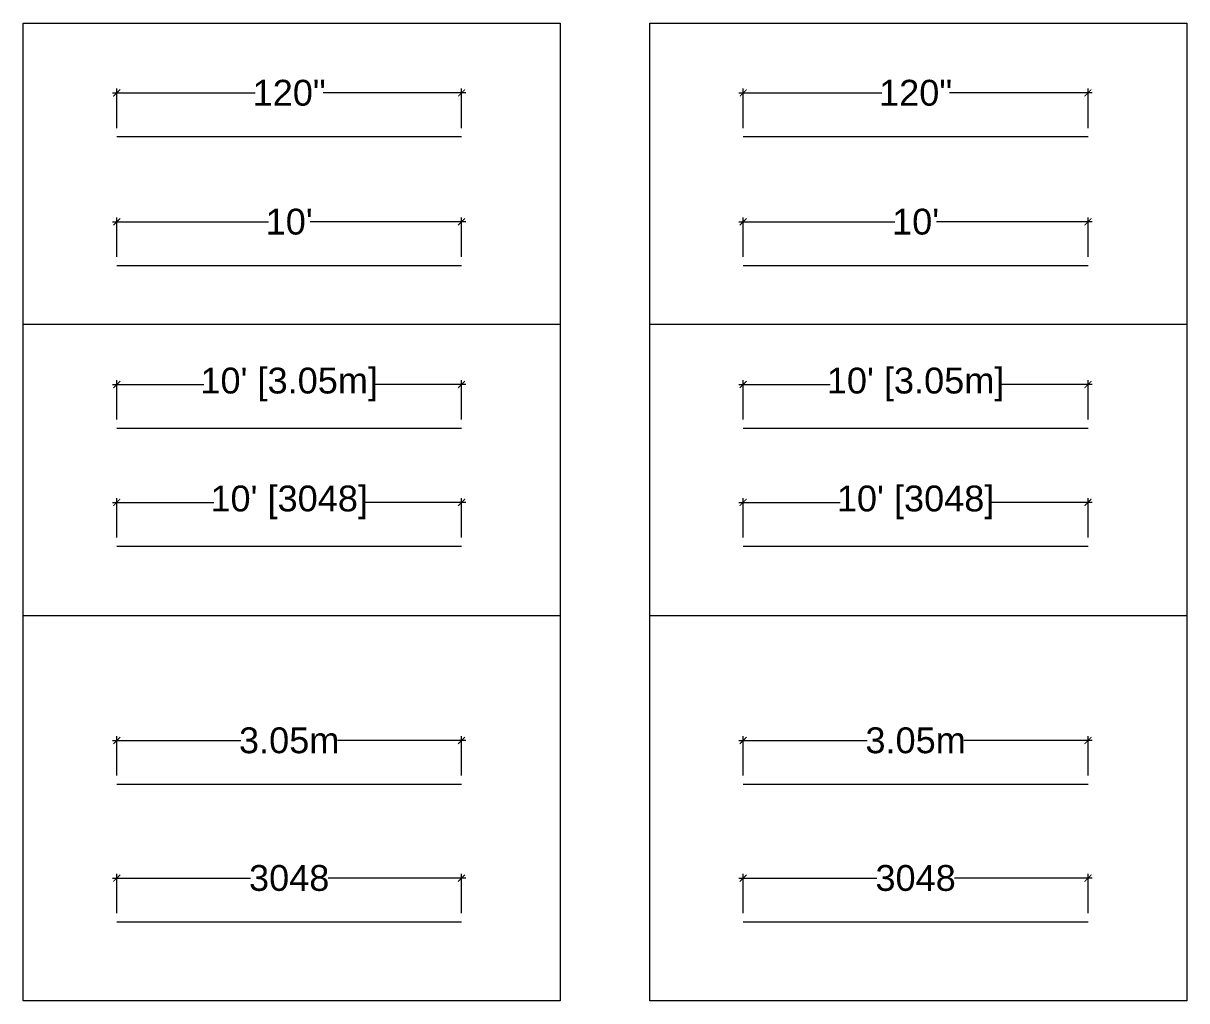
# Model space of a CAD drawing. Header units: inches. Extents: x 1987 to 3775, y 142 to 1299.
# Drawn here: x 2524.2 to 2929.2, y 742.7 to 1083.1 of the extents above; entities that cross this region are included whole.
import ezdxf

# ---------------------------------------------------------------- set-up
doc = ezdxf.new("R2010")
doc.units = ezdxf.units.IN
doc.header["$MEASUREMENT"] = 0
doc.layers.get('Defpoints').update_dxf_attribs({"color": 220})
for name, color, linetype, lineweight in [('Dim', 160, 'Continuous', 9), ('DIMENSION', 20, 'Continuous', 9), ('TEXT', 7, 'Continuous', 13)]:
    doc.layers.add(name, color=color, linetype=linetype, lineweight=lineweight)
doc.styles.get("Standard").update_dxf_attribs({"font": 'Arial.ttf'})
doc.dimstyles.new('Feet', dxfattribs={"dimtxt": 9, "dimasz": 2.4, "dimexe": 1.5, "dimexo": 3, "dimgap": 0, "dimtad": 0, "dimtoh": 1, "dimlunit": 4, "dimtxsty": 'Standard', "dimblk": 'ARCHTICK', "dimcen": 6, "dimdle": 1.5, "dimclrd": 256, "dimclre": 256, "dimclrt": 256, "dimadec": 0, "dimazin": 0, "dimtfac": 0.75, "dimtmove": 1, "dimatfit": 0, "dimfxl": 1, "dimlwd": -1, "dimlwe": -1, "dimarcsym": 0})
doc.dimstyles.new('feet & meter', dxfattribs={"dimtxt": 9, "dimasz": 2.4, "dimexe": 1.5, "dimexo": 3, "dimgap": 0, "dimtad": 0, "dimtoh": 1, "dimlunit": 4, "dimtxsty": 'Standard', "dimblk": 'ARCHTICK', "dimcen": 6, "dimdle": 1.5, "dimclrd": 256, "dimclre": 256, "dimclrt": 256, "dimadec": 0, "dimazin": 0, "dimtfac": 0.75, "dimtmove": 1, "dimatfit": 0, "dimfxl": 1, "dimlwd": -1, "dimlwe": -1, "dimarcsym": 0})
doc.dimstyles.new('feet & mm', dxfattribs={"dimtxt": 9, "dimasz": 2.4, "dimexe": 1.5, "dimexo": 3, "dimgap": 0, "dimtad": 0, "dimtoh": 1, "dimlunit": 4, "dimtxsty": 'Standard', "dimblk": 'ARCHTICK', "dimcen": 6, "dimdle": 1.5, "dimclrd": 256, "dimclre": 256, "dimclrt": 256, "dimadec": 0, "dimazin": 0, "dimtfac": 0.75, "dimtmove": 1, "dimatfit": 0, "dimfxl": 1, "dimlwd": -1, "dimlwe": -1, "dimarcsym": 0})
doc.dimstyles.new('Inch', dxfattribs={"dimtxt": 9, "dimasz": 2.4, "dimexe": 1.5, "dimexo": 3, "dimgap": 0, "dimtad": 0, "dimtoh": 1, "dimlunit": 5, "dimtxsty": 'Standard', "dimblk": 'ARCHTICK', "dimcen": 6, "dimdle": 1.5, "dimclrd": 256, "dimclre": 256, "dimclrt": 256, "dimadec": 0, "dimazin": 0, "dimtfac": 0.75, "dimtmove": 1, "dimatfit": 0, "dimfxl": 1, "dimlwd": -1, "dimlwe": -1, "dimarcsym": 0})
doc.dimstyles.new('meter', dxfattribs={"dimtxt": 9, "dimasz": 2.4, "dimexe": 1.5, "dimexo": 3, "dimgap": 0, "dimtad": 0, "dimtoh": 1, "dimlfac": 0.0254, "dimdsep": 46, "dimtxsty": 'Standard', "dimblk": 'ARCHTICK', "dimcen": 6, "dimdle": 1.5, "dimclrd": 256, "dimclre": 256, "dimclrt": 256, "dimadec": 0, "dimazin": 0, "dimtfac": 0.75, "dimtmove": 1, "dimatfit": 0, "dimfxl": 1, "dimlwd": -1, "dimlwe": -1, "dimarcsym": 0})
doc.dimstyles.new('mm', dxfattribs={"dimtxt": 9, "dimasz": 2.4, "dimexe": 1.5, "dimexo": 3, "dimgap": 0, "dimtad": 0, "dimtoh": 1, "dimdec": 0, "dimlfac": 25.4, "dimdsep": 46, "dimtxsty": 'Standard', "dimblk": 'ARCHTICK', "dimcen": 6, "dimdle": 1.5, "dimclrd": 256, "dimclre": 256, "dimclrt": 256, "dimadec": 0, "dimazin": 0, "dimtfac": 0.75, "dimtdec": 0, "dimtmove": 1, "dimatfit": 0, "dimfxl": 1, "dimlwd": -1, "dimlwe": -1, "dimarcsym": 0})

# ---------------------------------------------------------------- blocks, each defined once
blk = doc.blocks.new('_ArchTick')
at = {"color": 0, "linetype": 'ByBlock', "const_width": 0.15}
blk.add_lwpolyline([(-0.5, -0.5), (0.5, 0.5)], dxfattribs=at)
blk = doc.blocks.new('*D134')
at = {"layer": 'Defpoints', "color": 0, "ltscale": 5, "transparency": 16777216}
for p in [(2774.79, 1013.97), (2774.79, 998.75), (2894.79, 998.75)]:
    blk.add_point(p, dxfattribs=at)
at = {"layer": 'Dim', "ltscale": 5, "transparency": 16777216}
for p, q in [((2773.29, 1013.97), (2827.55, 1013.97)), ((2774.79, 1001.75), (2774.79, 1015.47)), ((2896.29, 1013.97), (2842.03, 1013.97)), ((2894.79, 1001.75), (2894.79, 1015.47))]:
    blk.add_line(p, q, dxfattribs=at)
at = {"layer": 'Dim', "ltscale": 5, "transparency": 16777216, "xscale": 2.399999999999999, "yscale": 2.399999999999999, "zscale": 2.399999999999999, "rotation": 180}
blk.add_blockref('_ArchTick', (2774.79, 1013.97), dxfattribs=at)
at = {"layer": 'Dim', "ltscale": 5, "transparency": 16777216, "xscale": 2.399999999999999, "yscale": 2.399999999999999, "zscale": 2.399999999999999}
blk.add_blockref('_ArchTick', (2894.79, 1013.97), dxfattribs=at)
at = {"layer": 'Dim', "ltscale": 5, "transparency": 16777216, "insert": (2834.79, 1013.97), "char_height": 9, "attachment_point": 5}
blk.add_mtext("10'", dxfattribs=at)
blk = doc.blocks.new('*D135')
at = {"layer": 'Defpoints', "color": 0, "ltscale": 5, "transparency": 16777216}
for p in [(2774.79, 916.26), (2774.79, 901.05), (2894.79, 901.05)]:
    blk.add_point(p, dxfattribs=at)
at = {"layer": 'Dim', "ltscale": 5, "transparency": 16777216}
for p, q in [((2773.29, 916.26), (2808.51, 916.26)), ((2774.79, 904.05), (2774.79, 917.76)), ((2896.29, 916.26), (2861.07, 916.26)), ((2894.79, 904.05), (2894.79, 917.76))]:
    blk.add_line(p, q, dxfattribs=at)
at = {"layer": 'Dim', "ltscale": 5, "transparency": 16777216, "xscale": 2.399999999999999, "yscale": 2.399999999999999, "zscale": 2.399999999999999, "rotation": 180}
blk.add_blockref('_ArchTick', (2774.79, 916.26), dxfattribs=at)
at = {"layer": 'Dim', "ltscale": 5, "transparency": 16777216, "xscale": 2.399999999999999, "yscale": 2.399999999999999, "zscale": 2.399999999999999}
blk.add_blockref('_ArchTick', (2894.79, 916.26), dxfattribs=at)
at = {"layer": 'Dim', "ltscale": 5, "transparency": 16777216, "insert": (2834.79, 916.26), "char_height": 9, "attachment_point": 5}
blk.add_mtext("10' [3048]", dxfattribs=at)
blk = doc.blocks.new('*D136')
at = {"layer": 'Defpoints', "color": 0, "ltscale": 5, "transparency": 16777216}
for p in [(2774.79, 833.33), (2774.79, 818.12), (2894.79, 818.12)]:
    blk.add_point(p, dxfattribs=at)
at = {"layer": 'Dim', "ltscale": 5, "transparency": 16777216}
for p, q in [((2774.79, 821.12), (2774.79, 834.83)), ((2894.79, 821.12), (2894.79, 834.83)), ((2773.29, 833.33), (2817.97, 833.33)), ((2896.29, 833.33), (2851.61, 833.33))]:
    blk.add_line(p, q, dxfattribs=at)
at = {"layer": 'Dim', "ltscale": 5, "transparency": 16777216, "xscale": 2.399999999999999, "yscale": 2.399999999999999, "zscale": 2.399999999999999, "rotation": 180}
blk.add_blockref('_ArchTick', (2774.79, 833.33), dxfattribs=at)
at = {"layer": 'Dim', "ltscale": 5, "transparency": 16777216, "xscale": 2.399999999999999, "yscale": 2.399999999999999, "zscale": 2.399999999999999}
blk.add_blockref('_ArchTick', (2894.79, 833.33), dxfattribs=at)
at = {"layer": 'Dim', "ltscale": 5, "transparency": 16777216, "insert": (2834.79, 833.33), "char_height": 9, "attachment_point": 5}
blk.add_mtext('3.05m', dxfattribs=at)
blk = doc.blocks.new('*D137')
at = {"layer": 'Defpoints', "color": 0, "ltscale": 5, "transparency": 16777216}
for p in [(2774.79, 785.39), (2774.79, 770.17), (2894.79, 770.17)]:
    blk.add_point(p, dxfattribs=at)
at = {"layer": 'Dim', "ltscale": 5, "transparency": 16777216}
for p, q in [((2774.79, 773.17), (2774.79, 786.89)), ((2894.79, 773.17), (2894.79, 786.89)), ((2773.29, 785.39), (2821.28, 785.39)), ((2896.29, 785.39), (2848.3, 785.39))]:
    blk.add_line(p, q, dxfattribs=at)
at = {"layer": 'Dim', "ltscale": 5, "transparency": 16777216, "xscale": 2.399999999999999, "yscale": 2.399999999999999, "zscale": 2.399999999999999, "rotation": 180}
blk.add_blockref('_ArchTick', (2774.79, 785.39), dxfattribs=at)
at = {"layer": 'Dim', "ltscale": 5, "transparency": 16777216, "xscale": 2.399999999999999, "yscale": 2.399999999999999, "zscale": 2.399999999999999}
blk.add_blockref('_ArchTick', (2894.79, 785.39), dxfattribs=at)
at = {"layer": 'Dim', "ltscale": 5, "transparency": 16777216, "insert": (2834.79, 785.39), "char_height": 9, "attachment_point": 5}
blk.add_mtext('3048', dxfattribs=at)
blk = doc.blocks.new('*D138')
at = {"layer": 'Defpoints', "color": 0, "ltscale": 5, "transparency": 16777216}
for p in [(2774.79, 957.32), (2774.79, 942.11), (2894.79, 942.11)]:
    blk.add_point(p, dxfattribs=at)
at = {"layer": 'Dim', "ltscale": 5, "transparency": 16777216}
for p, q in [((2773.29, 957.32), (2805.08, 957.32)), ((2774.79, 945.11), (2774.79, 958.82)), ((2896.29, 957.32), (2864.5, 957.32)), ((2894.79, 945.11), (2894.79, 958.82))]:
    blk.add_line(p, q, dxfattribs=at)
at = {"layer": 'Dim', "ltscale": 5, "transparency": 16777216, "xscale": 2.399999999999999, "yscale": 2.399999999999999, "zscale": 2.399999999999999, "rotation": 180}
blk.add_blockref('_ArchTick', (2774.79, 957.32), dxfattribs=at)
at = {"layer": 'Dim', "ltscale": 5, "transparency": 16777216, "xscale": 2.399999999999999, "yscale": 2.399999999999999, "zscale": 2.399999999999999}
blk.add_blockref('_ArchTick', (2894.79, 957.32), dxfattribs=at)
at = {"layer": 'Dim', "ltscale": 5, "transparency": 16777216, "insert": (2834.79, 957.32), "char_height": 9, "attachment_point": 5}
blk.add_mtext("10' [3.05m]", dxfattribs=at)
blk = doc.blocks.new('*D139')
at = {"layer": 'Defpoints', "color": 0, "ltscale": 5, "transparency": 16777216}
for p in [(2556.76, 1013.97), (2556.76, 998.75), (2676.76, 998.75)]:
    blk.add_point(p, dxfattribs=at)
at = {"layer": 'DIMENSION', "ltscale": 5, "transparency": 16777216}
for p, q in [((2555.26, 1013.97), (2609.52, 1013.97)), ((2556.76, 1001.75), (2556.76, 1015.47)), ((2678.26, 1013.97), (2624.01, 1013.97)), ((2676.76, 1001.75), (2676.76, 1015.47))]:
    blk.add_line(p, q, dxfattribs=at)
at = {"layer": 'DIMENSION', "ltscale": 5, "transparency": 16777216, "xscale": 2.399999999999999, "yscale": 2.399999999999999, "zscale": 2.399999999999999, "rotation": 180}
blk.add_blockref('_ArchTick', (2556.76, 1013.97), dxfattribs=at)
at = {"layer": 'DIMENSION', "ltscale": 5, "transparency": 16777216, "xscale": 2.399999999999999, "yscale": 2.399999999999999, "zscale": 2.399999999999999}
blk.add_blockref('_ArchTick', (2676.76, 1013.97), dxfattribs=at)
at = {"layer": 'DIMENSION', "ltscale": 5, "transparency": 16777216, "insert": (2616.76, 1013.97), "char_height": 9, "attachment_point": 5}
blk.add_mtext("10'", dxfattribs=at)
blk = doc.blocks.new('*D140')
at = {"layer": 'Defpoints', "color": 0, "ltscale": 5, "transparency": 16777216}
for p in [(2556.76, 916.26), (2556.76, 901.05), (2676.76, 901.05)]:
    blk.add_point(p, dxfattribs=at)
at = {"layer": 'DIMENSION', "ltscale": 5, "transparency": 16777216}
for p, q in [((2555.26, 916.26), (2590.49, 916.26)), ((2556.76, 904.05), (2556.76, 917.76)), ((2678.26, 916.26), (2643.04, 916.26)), ((2676.76, 904.05), (2676.76, 917.76))]:
    blk.add_line(p, q, dxfattribs=at)
at = {"layer": 'DIMENSION', "ltscale": 5, "transparency": 16777216, "xscale": 2.399999999999999, "yscale": 2.399999999999999, "zscale": 2.399999999999999, "rotation": 180}
blk.add_blockref('_ArchTick', (2556.76, 916.26), dxfattribs=at)
at = {"layer": 'DIMENSION', "ltscale": 5, "transparency": 16777216, "xscale": 2.399999999999999, "yscale": 2.399999999999999, "zscale": 2.399999999999999}
blk.add_blockref('_ArchTick', (2676.76, 916.26), dxfattribs=at)
at = {"layer": 'DIMENSION', "ltscale": 5, "transparency": 16777216, "insert": (2616.76, 916.26), "char_height": 9, "attachment_point": 5}
blk.add_mtext("10' [3048]", dxfattribs=at)
blk = doc.blocks.new('*D141')
at = {"layer": 'Defpoints', "color": 0, "ltscale": 5, "transparency": 16777216}
for p in [(2556.76, 833.33), (2556.76, 818.12), (2676.76, 818.12)]:
    blk.add_point(p, dxfattribs=at)
at = {"layer": 'DIMENSION', "ltscale": 5, "transparency": 16777216}
for p, q in [((2556.76, 821.12), (2556.76, 834.83)), ((2676.76, 821.12), (2676.76, 834.83)), ((2555.26, 833.33), (2599.94, 833.33)), ((2678.26, 833.33), (2633.58, 833.33))]:
    blk.add_line(p, q, dxfattribs=at)
at = {"layer": 'DIMENSION', "ltscale": 5, "transparency": 16777216, "xscale": 2.399999999999999, "yscale": 2.399999999999999, "zscale": 2.399999999999999, "rotation": 180}
blk.add_blockref('_ArchTick', (2556.76, 833.33), dxfattribs=at)
at = {"layer": 'DIMENSION', "ltscale": 5, "transparency": 16777216, "xscale": 2.399999999999999, "yscale": 2.399999999999999, "zscale": 2.399999999999999}
blk.add_blockref('_ArchTick', (2676.76, 833.33), dxfattribs=at)
at = {"layer": 'DIMENSION', "ltscale": 5, "transparency": 16777216, "insert": (2616.76, 833.33), "char_height": 9, "attachment_point": 5}
blk.add_mtext('3.05m', dxfattribs=at)
blk = doc.blocks.new('*D142')
at = {"layer": 'Defpoints', "color": 0, "ltscale": 5, "transparency": 16777216}
for p in [(2556.76, 785.39), (2556.76, 770.17), (2676.76, 770.17)]:
    blk.add_point(p, dxfattribs=at)
at = {"layer": 'DIMENSION', "ltscale": 5, "transparency": 16777216}
for p, q in [((2556.76, 773.17), (2556.76, 786.89)), ((2676.76, 773.17), (2676.76, 786.89)), ((2555.26, 785.39), (2603.25, 785.39)), ((2678.26, 785.39), (2630.27, 785.39))]:
    blk.add_line(p, q, dxfattribs=at)
at = {"layer": 'DIMENSION', "ltscale": 5, "transparency": 16777216, "xscale": 2.399999999999999, "yscale": 2.399999999999999, "zscale": 2.399999999999999, "rotation": 180}
blk.add_blockref('_ArchTick', (2556.76, 785.39), dxfattribs=at)
at = {"layer": 'DIMENSION', "ltscale": 5, "transparency": 16777216, "xscale": 2.399999999999999, "yscale": 2.399999999999999, "zscale": 2.399999999999999}
blk.add_blockref('_ArchTick', (2676.76, 785.39), dxfattribs=at)
at = {"layer": 'DIMENSION', "ltscale": 5, "transparency": 16777216, "insert": (2616.76, 785.39), "char_height": 9, "attachment_point": 5}
blk.add_mtext('3048', dxfattribs=at)
blk = doc.blocks.new('*D143')
at = {"layer": 'Defpoints', "color": 0, "ltscale": 5, "transparency": 16777216}
for p in [(2556.76, 957.32), (2556.76, 942.11), (2676.76, 942.11)]:
    blk.add_point(p, dxfattribs=at)
at = {"layer": 'DIMENSION', "ltscale": 5, "transparency": 16777216}
for p, q in [((2555.26, 957.32), (2587.05, 957.32)), ((2556.76, 945.11), (2556.76, 958.82)), ((2678.26, 957.32), (2646.47, 957.32)), ((2676.76, 945.11), (2676.76, 958.82))]:
    blk.add_line(p, q, dxfattribs=at)
at = {"layer": 'DIMENSION', "ltscale": 5, "transparency": 16777216, "xscale": 2.399999999999999, "yscale": 2.399999999999999, "zscale": 2.399999999999999, "rotation": 180}
blk.add_blockref('_ArchTick', (2556.76, 957.32), dxfattribs=at)
at = {"layer": 'DIMENSION', "ltscale": 5, "transparency": 16777216, "xscale": 2.399999999999999, "yscale": 2.399999999999999, "zscale": 2.399999999999999}
blk.add_blockref('_ArchTick', (2676.76, 957.32), dxfattribs=at)
at = {"layer": 'DIMENSION', "ltscale": 5, "transparency": 16777216, "insert": (2616.76, 957.32), "char_height": 9, "attachment_point": 5}
blk.add_mtext("10' [3.05m]", dxfattribs=at)
blk = doc.blocks.new('*D144')
at = {"layer": 'Defpoints', "color": 0, "ltscale": 5, "transparency": 16777216}
for p in [(2774.79, 1058.86), (2774.79, 1043.64), (2894.79, 1043.64)]:
    blk.add_point(p, dxfattribs=at)
at = {"layer": 'Dim', "ltscale": 5, "transparency": 16777216}
for p, q in [((2773.29, 1058.86), (2823, 1058.86)), ((2774.79, 1046.64), (2774.79, 1060.36)), ((2896.29, 1058.86), (2846.58, 1058.86)), ((2894.79, 1046.64), (2894.79, 1060.36))]:
    blk.add_line(p, q, dxfattribs=at)
at = {"layer": 'Dim', "ltscale": 5, "transparency": 16777216, "xscale": 2.399999999999999, "yscale": 2.399999999999999, "zscale": 2.399999999999999, "rotation": 180}
blk.add_blockref('_ArchTick', (2774.79, 1058.86), dxfattribs=at)
at = {"layer": 'Dim', "ltscale": 5, "transparency": 16777216, "xscale": 2.399999999999999, "yscale": 2.399999999999999, "zscale": 2.399999999999999}
blk.add_blockref('_ArchTick', (2894.79, 1058.86), dxfattribs=at)
at = {"layer": 'Dim', "ltscale": 5, "transparency": 16777216, "insert": (2834.79, 1058.86), "char_height": 9, "attachment_point": 5}
blk.add_mtext('120"', dxfattribs=at)
blk = doc.blocks.new('*D145')
at = {"layer": 'Defpoints', "color": 0, "ltscale": 5, "transparency": 16777216}
for p in [(2556.76, 1058.86), (2556.76, 1043.64), (2676.76, 1043.64)]:
    blk.add_point(p, dxfattribs=at)
at = {"layer": 'DIMENSION', "ltscale": 5, "transparency": 16777216}
for p, q in [((2555.26, 1058.86), (2604.97, 1058.86)), ((2556.76, 1046.64), (2556.76, 1060.36)), ((2678.26, 1058.86), (2628.55, 1058.86)), ((2676.76, 1046.64), (2676.76, 1060.36))]:
    blk.add_line(p, q, dxfattribs=at)
at = {"layer": 'DIMENSION', "ltscale": 5, "transparency": 16777216, "xscale": 2.399999999999999, "yscale": 2.399999999999999, "zscale": 2.399999999999999, "rotation": 180}
blk.add_blockref('_ArchTick', (2556.76, 1058.86), dxfattribs=at)
at = {"layer": 'DIMENSION', "ltscale": 5, "transparency": 16777216, "xscale": 2.399999999999999, "yscale": 2.399999999999999, "zscale": 2.399999999999999}
blk.add_blockref('_ArchTick', (2676.76, 1058.86), dxfattribs=at)
at = {"layer": 'DIMENSION', "ltscale": 5, "transparency": 16777216, "insert": (2616.76, 1058.86), "char_height": 9, "attachment_point": 5}
blk.add_mtext('120"', dxfattribs=at)

msp = doc.modelspace()

# ---------------------------------------------------------------- linework, layer by layer
at = {"layer": 'Dim', "ltscale": 5}
for p, q in [((2524.207, 978.327), (2711.123, 978.327)), ((2742.236, 978.327), (2929.153, 978.327)), ((2524.207, 876.848), (2711.123, 876.848)), ((2742.236, 876.848), (2929.153, 876.848))]:
    msp.add_line(p, q, dxfattribs=at)
for points in [[(2524.207, 1083.125), (2711.123, 1083.125), (2711.123, 742.689), (2524.207, 742.689)], [(2742.236, 1083.125), (2929.153, 1083.125), (2929.153, 742.689), (2742.236, 742.689)]]:
    msp.add_lwpolyline(points, close=True, dxfattribs=at)
at = {"layer": 'TEXT', "ltscale": 5}
for p, q in [((2556.761, 1043.642), (2676.761, 1043.642)), ((2774.79, 1043.642), (2894.79, 1043.642)), ((2556.761, 998.754), (2676.761, 998.754)), ((2774.79, 998.754), (2894.79, 998.754)), ((2556.761, 942.11), (2676.761, 942.11)), ((2774.79, 942.11), (2894.79, 942.11)), ((2556.761, 901.047), (2676.761, 901.047)), ((2774.79, 901.047), (2894.79, 901.047)), ((2556.761, 818.12), (2676.761, 818.12)), ((2774.79, 818.12), (2894.79, 818.12)), ((2556.761, 770.171), (2676.761, 770.171)), ((2774.79, 770.171), (2894.79, 770.171))]:
    msp.add_line(p, q, dxfattribs=at)

# ---------------------------------------------------------------- dimensions: what is measured, and where the dimension line sits
at = {"layer": 'Dim', "ltscale": 5}
for base, p1, p2, dimstyle, override, picture, middle in [((2774.79, 1058.857), (2894.79, 1043.642), (2774.79, 1043.642), 'Inch', {"dimpost": '"\\X'}, '*D144', (2834.79, 1058.857)), ((2774.79, 1013.968), (2894.79, 998.754), (2774.79, 998.754), 'Feet', {"dimpost": '\\X'}, '*D134', (2834.79, 1013.968)), ((2774.79, 833.334), (2894.79, 818.12), (2774.79, 818.12), 'meter', {"dimpost": 'm'}, '*D136', (2834.79, 833.334))]:
    dim = msp.add_linear_dim(base=base, p1=p1, p2=p2, dimstyle=dimstyle, override=override, dxfattribs=at)
    dim.commit()
    dim.dimension.update_dxf_attribs({"geometry": picture, "text_midpoint": middle})
for base, p1, p2, dimstyle, picture, middle in [((2774.79, 957.324), (2894.79, 942.11), (2774.79, 942.11), 'feet & meter', '*D138', (2834.79, 957.324)), ((2774.79, 916.261), (2894.79, 901.047), (2774.79, 901.047), 'feet & mm', '*D135', (2834.79, 916.261)), ((2774.79, 785.385), (2894.79, 770.171), (2774.79, 770.171), 'mm', '*D137', (2834.79, 785.385))]:
    dim = msp.add_linear_dim(base=base, p1=p1, p2=p2, dimstyle=dimstyle, dxfattribs=at)
    dim.commit()
    dim.dimension.update_dxf_attribs({"geometry": picture, "text_midpoint": middle})
at = {"layer": 'DIMENSION', "ltscale": 5}
for base, p1, p2, dimstyle, override, picture, middle in [((2556.761, 1058.857), (2676.761, 1043.642), (2556.761, 1043.642), 'Inch', {"dimpost": '"\\X'}, '*D145', (2616.761, 1058.857)), ((2556.761, 1013.968), (2676.761, 998.754), (2556.761, 998.754), 'Feet', {"dimpost": '\\X'}, '*D139', (2616.761, 1013.968)), ((2556.761, 833.334), (2676.761, 818.12), (2556.761, 818.12), 'meter', {"dimpost": 'm'}, '*D141', (2616.761, 833.334))]:
    dim = msp.add_linear_dim(base=base, p1=p1, p2=p2, dimstyle=dimstyle, override=override, dxfattribs=at)
    dim.commit()
    dim.dimension.update_dxf_attribs({"geometry": picture, "text_midpoint": middle})
for base, p1, p2, dimstyle, picture, middle in [((2556.761, 957.324), (2676.761, 942.11), (2556.761, 942.11), 'feet & meter', '*D143', (2616.761, 957.324)), ((2556.761, 916.261), (2676.761, 901.047), (2556.761, 901.047), 'feet & mm', '*D140', (2616.761, 916.261)), ((2556.761, 785.385), (2676.761, 770.171), (2556.761, 770.171), 'mm', '*D142', (2616.761, 785.385))]:
    dim = msp.add_linear_dim(base=base, p1=p1, p2=p2, dimstyle=dimstyle, dxfattribs=at)
    dim.commit()
    dim.dimension.update_dxf_attribs({"geometry": picture, "text_midpoint": middle})

doc.saveas('drawing.dxf')
